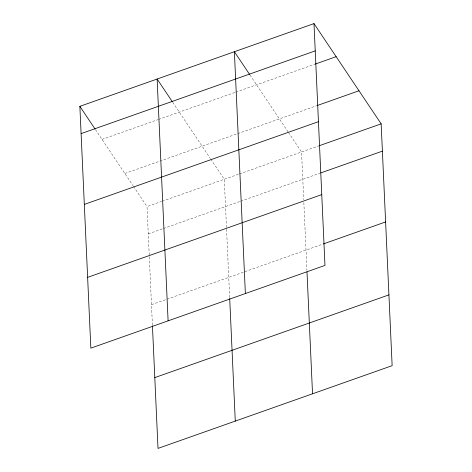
<?xml version="1.0" encoding="UTF-8"?>
<svg xmlns="http://www.w3.org/2000/svg" width="472" height="472" viewBox="0 0 472 472"><rect width="100%" height="100%" fill="white"/><g stroke="black" fill="none" stroke-linecap="round" stroke-linejoin="round"><path stroke-width="0.35" stroke-dasharray="2.36 1.77" d="M102.023 139.411L157.902 119.67M158.592 119.422L235.168 92.37M235.858 92.123L315.39 64.021M124.862 173.495L316.771 105.693M152.409 325.09L147.028 206.583L161.518 201.461M162.203 201.219L238.779 174.162M239.469 173.92L318.86 145.866M148.267 233.87L162.757 228.749M163.448 228.507L240.018 201.45M240.708 201.208L320.099 173.153M151.482 304.664L322.624 244.195M249.983 75.007L288.008 131.765M288.421 132.378L301.555 151.984L303.72 199.703M172.722 102.306L210.335 158.45M210.748 159.064L224.294 179.283L226.525 228.466M95.456 129.611L133.075 185.75M133.482 186.363L147.028 206.583M303.856 202.624L306.936 270.486M226.56 229.197L229.675 297.791"/><path stroke-width="0.71" d="M313.992 23.6L324.972 265.417L90.842 348.147L79.862 106.33L313.992 23.6L381.158 123.853L392.138 365.67L158.008 448.4L152.444 325.816M81.101 133.617L315.231 50.887M315.39 64.021L336.158 56.681M317.461 105.445L358.991 90.771M84.311 204.411L318.447 121.682M319.55 145.624L381.158 123.853M320.789 172.911L382.397 151.14M87.627 277.347L321.757 194.623M323.314 243.947L385.612 221.94M154.792 377.606L388.928 294.876M249.576 74.393L234.383 51.725L245.369 293.543M172.309 101.698L157.123 79.025L168.103 320.848M79.862 106.33L95.049 128.998M307.001 271.949L312.535 393.801M229.705 298.516L235.274 421.101"/></g></svg>
